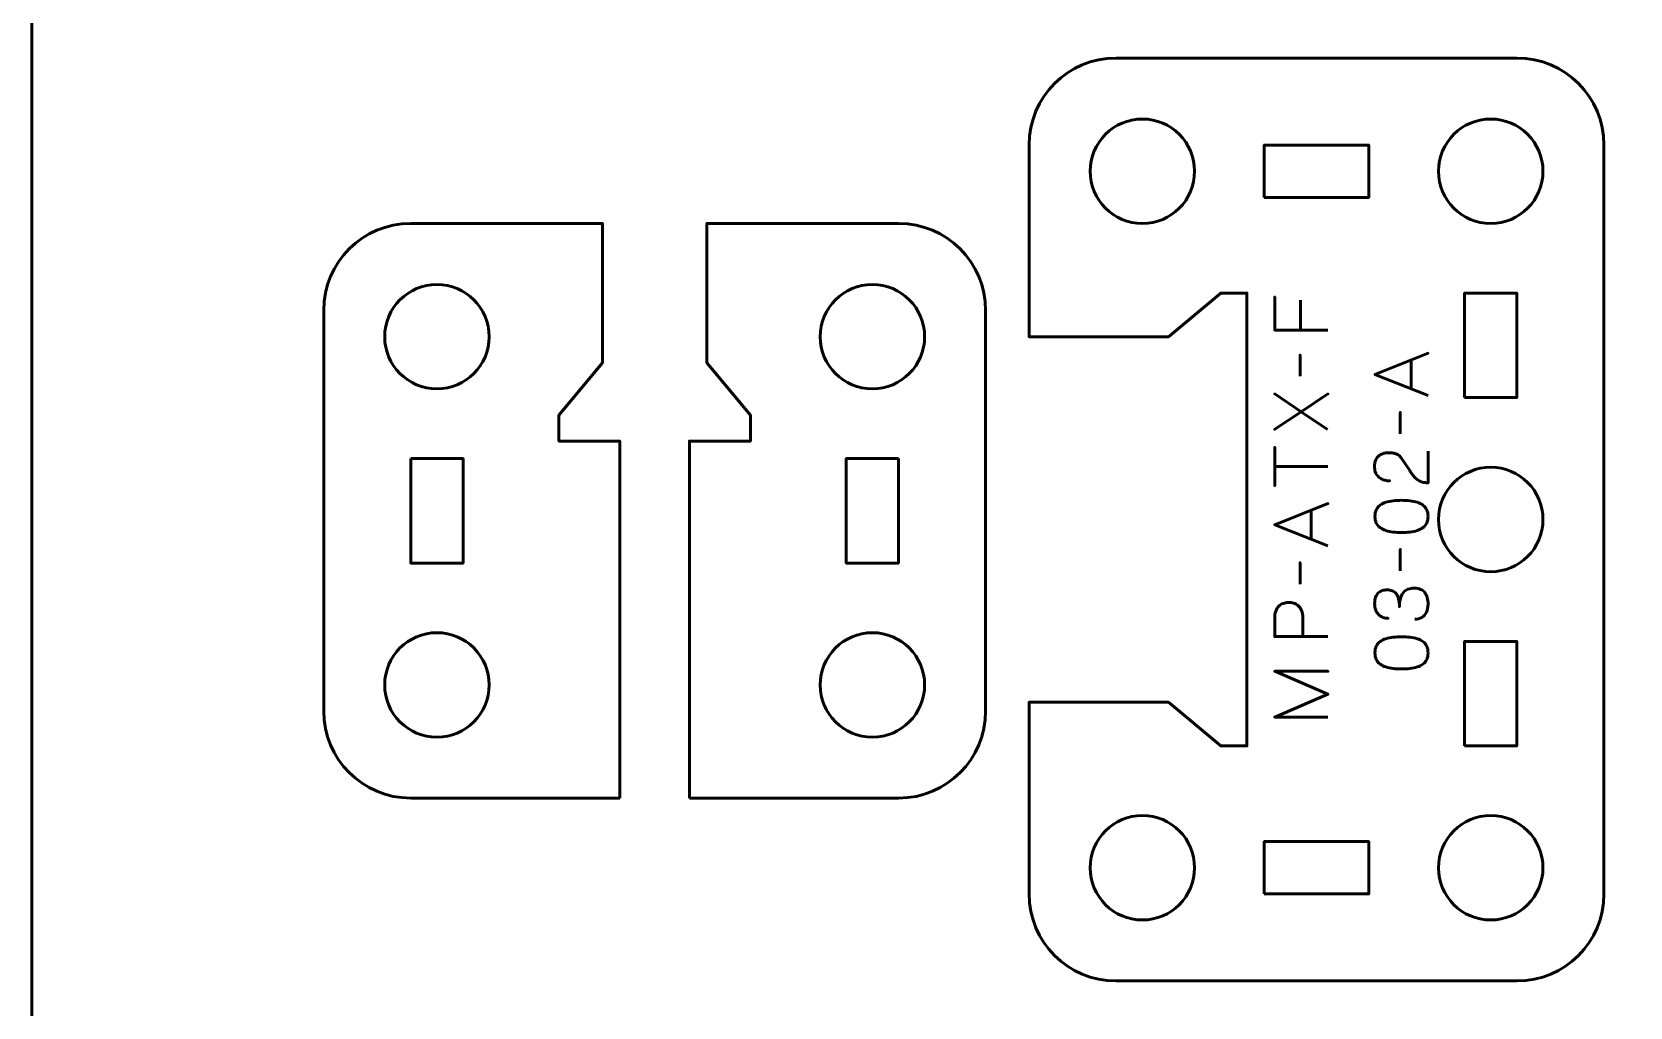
# Model space of a CAD drawing. Header units: centimetres. Extents: x -21 to 0, y -29.7 to 0.
# Drawn here: x -21 to -11.83, y -11.62 to -6.02 of the extents above; entities that cross this region are included whole.
import ezdxf

# ---------------------------------------------------------------- set-up
doc = ezdxf.new("R2010")
doc.units = ezdxf.units.CM
doc.header["$MEASUREMENT"] = 0
doc.layers.add('Layer 1', color=7, linetype='Continuous')

msp = doc.modelspace()

# ---------------------------------------------------------------- linework, layer by layer
at = {"layer": 'Layer 1', "color": 22, "lineweight": 53}
msp.add_open_spline([(-21, -29.19991), (-21, -29.19991), (-21, -0.49996), (-21, -0.49996), (-21, -0.49996), (-21, -0.22299), (-20.77691, 0), (-20.49991, 0), (-20.49991, 0), (-20.49991, 0), (-0.5001, 0), (-0.5001, 0), (-0.5001, 0), (-0.22296, 0), (0, -0.22299), (0, -0.49996), (0, -0.49996), (0, -0.49996), (0, -29.19991), (0, -29.19991), (0, -29.19991), (0, -29.47691), (-0.22296, -29.7), (-0.5001, -29.7), (-0.5001, -29.7), (-0.5001, -29.7), (-20.49991, -29.7), (-20.49991, -29.7), (-20.49991, -29.7), (-20.77691, -29.7), (-21, -29.47691), (-21, -29.19991)], degree=3, knots=[0, 0, 0, 0, 0.125, 0.125, 0.125, 0.125, 0.25, 0.25, 0.25, 0.25, 0.375, 0.375, 0.375, 0.375, 0.5, 0.5, 0.5, 0.5, 0.625, 0.625, 0.625, 0.625, 0.75, 0.75, 0.75, 0.75, 0.875, 0.875, 0.875, 0.875, 1, 1, 1, 1], dxfattribs=at)
at = {"layer": 'Layer 1', "color": 114, "lineweight": 53}
for points, knots in [([(-15.275, -10.97491), (-15.275, -10.97491), (-15.27501, -9.87497), (-15.27501, -9.87497), (-15.27501, -9.87497), (-15.27501, -9.87497), (-14.47501, -9.87498), (-14.47501, -9.87498), (-14.47501, -9.87498), (-14.47501, -9.87498), (-14.175, -10.12498), (-14.175, -10.12498), (-14.175, -10.12498), (-14.175, -10.12498), (-14.025, -10.12498), (-14.025, -10.12498), (-14.025, -10.12498), (-14.025, -10.12498), (-14.025, -9.87497), (-14.025, -9.87497), (-14.025, -9.87497), (-14.025, -9.87497), (-14.025, -7.77498), (-14.025, -7.77498), (-14.025, -7.77498), (-14.025, -7.77498), (-14.025, -7.52498), (-14.025, -7.52498), (-14.025, -7.52498), (-14.025, -7.52498), (-14.175, -7.52498), (-14.175, -7.52498), (-14.175, -7.52498), (-14.175, -7.52498), (-14.475, -7.77498), (-14.475, -7.77498), (-14.475, -7.77498), (-14.475, -7.77498), (-15.275, -7.77498), (-15.275, -7.77498), (-15.275, -7.77498), (-15.275, -7.77498), (-15.275, -6.67505), (-15.275, -6.67505), (-15.275, -6.67505), (-15.275, -6.39792), (-15.0519, -6.17496), (-14.7749, -6.17496), (-14.7749, -6.17496), (-14.7749, -6.17496), (-12.47498, -6.17496), (-12.47498, -6.17496), (-12.47498, -6.17496), (-12.19797, -6.17496), (-11.97502, -6.39792), (-11.97502, -6.67505), (-11.97502, -6.67505), (-11.97502, -6.67505), (-11.97502, -10.97491), (-11.97502, -10.97491), (-11.97502, -10.97491), (-11.97502, -11.25191), (-12.19797, -11.475), (-12.47498, -11.475), (-12.47498, -11.475), (-12.47498, -11.475), (-14.7749, -11.475), (-14.7749, -11.475), (-14.7749, -11.475), (-15.0519, -11.475), (-15.275, -11.25191), (-15.275, -10.97491)], [0, 0, 0, 0, 0.0555556, 0.0555556, 0.0555556, 0.0555556, 0.1111111, 0.1111111, 0.1111111, 0.1111111, 0.1666667, 0.1666667, 0.1666667, 0.1666667, 0.2222222, 0.2222222, 0.2222222, 0.2222222, 0.2777778, 0.2777778, 0.2777778, 0.2777778, 0.3333333, 0.3333333, 0.3333333, 0.3333333, 0.3888889, 0.3888889, 0.3888889, 0.3888889, 0.4444444, 0.4444444, 0.4444444, 0.4444444, 0.5, 0.5, 0.5, 0.5, 0.5555556, 0.5555556, 0.5555556, 0.5555556, 0.6111111, 0.6111111, 0.6111111, 0.6111111, 0.6666667, 0.6666667, 0.6666667, 0.6666667, 0.7222222, 0.7222222, 0.7222222, 0.7222222, 0.7777778, 0.7777778, 0.7777778, 0.7777778, 0.8333333, 0.8333333, 0.8333333, 0.8333333, 0.8888889, 0.8888889, 0.8888889, 0.8888889, 0.9444444, 0.9444444, 0.9444444, 0.9444444, 1, 1, 1, 1]), ([(-17.62501, -10.42497), (-17.62501, -10.42497), (-18.82494, -10.42498), (-18.82494, -10.42498), (-18.82494, -10.42498), (-19.10194, -10.42498), (-19.32503, -10.20203), (-19.32503, -9.92502), (-19.32503, -9.92502), (-19.32503, -9.92502), (-19.32503, -7.6251), (-19.32503, -7.6251), (-19.32503, -7.6251), (-19.32503, -7.3481), (-19.10194, -7.125), (-18.82494, -7.125), (-18.82494, -7.125), (-18.82494, -7.125), (-17.725, -7.12499), (-17.725, -7.12499), (-17.725, -7.12499), (-17.725, -7.12499), (-17.72502, -7.92499), (-17.72502, -7.92499), (-17.72502, -7.92499), (-17.72502, -7.92499), (-17.97502, -8.225), (-17.97502, -8.225), (-17.97502, -8.225), (-17.97502, -8.225), (-17.97502, -8.375), (-17.97502, -8.375), (-17.97502, -8.375), (-17.97502, -8.375), (-17.725, -8.375), (-17.725, -8.375), (-17.725, -8.375), (-17.725, -8.375), (-17.62501, -8.375), (-17.62501, -8.375), (-17.62501, -8.375), (-17.62501, -8.375), (-17.62501, -10.42497), (-17.62501, -10.42497)], [0, 0, 0, 0, 0.0909091, 0.0909091, 0.0909091, 0.0909091, 0.1818182, 0.1818182, 0.1818182, 0.1818182, 0.2727273, 0.2727273, 0.2727273, 0.2727273, 0.3636364, 0.3636364, 0.3636364, 0.3636364, 0.4545455, 0.4545455, 0.4545455, 0.4545455, 0.5454545, 0.5454545, 0.5454545, 0.5454545, 0.6363636, 0.6363636, 0.6363636, 0.6363636, 0.7272727, 0.7272727, 0.7272727, 0.7272727, 0.8181818, 0.8181818, 0.8181818, 0.8181818, 0.9090909, 0.9090909, 0.9090909, 0.9090909, 1, 1, 1, 1]), ([(-17.22503, -10.42497), (-17.22503, -10.42497), (-16.0251, -10.42498), (-16.0251, -10.42498), (-16.0251, -10.42498), (-15.7481, -10.42498), (-15.52501, -10.20203), (-15.52501, -9.92502), (-15.52501, -9.92502), (-15.52501, -9.92502), (-15.52501, -7.6251), (-15.52501, -7.6251), (-15.52501, -7.6251), (-15.52501, -7.3481), (-15.7481, -7.125), (-16.0251, -7.125), (-16.0251, -7.125), (-16.0251, -7.125), (-17.12504, -7.12499), (-17.12504, -7.12499), (-17.12504, -7.12499), (-17.12504, -7.12499), (-17.12502, -7.92499), (-17.12502, -7.92499), (-17.12502, -7.92499), (-17.12502, -7.92499), (-16.87502, -8.225), (-16.87502, -8.225), (-16.87502, -8.225), (-16.87502, -8.225), (-16.87502, -8.375), (-16.87502, -8.375), (-16.87502, -8.375), (-16.87502, -8.375), (-17.12504, -8.375), (-17.12504, -8.375), (-17.12504, -8.375), (-17.12504, -8.375), (-17.22503, -8.375), (-17.22503, -8.375), (-17.22503, -8.375), (-17.22503, -8.375), (-17.22503, -10.42497), (-17.22503, -10.42497)], [0, 0, 0, 0, 0.0909091, 0.0909091, 0.0909091, 0.0909091, 0.1818182, 0.1818182, 0.1818182, 0.1818182, 0.2727273, 0.2727273, 0.2727273, 0.2727273, 0.3636364, 0.3636364, 0.3636364, 0.3636364, 0.4545455, 0.4545455, 0.4545455, 0.4545455, 0.5454545, 0.5454545, 0.5454545, 0.5454545, 0.6363636, 0.6363636, 0.6363636, 0.6363636, 0.7272727, 0.7272727, 0.7272727, 0.7272727, 0.8181818, 0.8181818, 0.8181818, 0.8181818, 0.9090909, 0.9090909, 0.9090909, 0.9090909, 1, 1, 1, 1])]:
    msp.add_open_spline(points, degree=3, knots=knots, dxfattribs=at)
at = {"layer": 'Layer 1', "lineweight": 53}
for points in [[(-14.62497, -6.52499), (-14.4592, -6.52499), (-14.32497, -6.65931), (-14.32497, -6.82498), (-14.32497, -6.82498), (-14.32497, -6.99061), (-14.4592, -7.12498), (-14.62497, -7.12498), (-14.62497, -7.12498), (-14.79063, -7.12498), (-14.92497, -6.99061), (-14.92497, -6.82498), (-14.92497, -6.82498), (-14.92497, -6.65931), (-14.79063, -6.52499), (-14.62497, -6.52499)], [(-12.62491, -6.52499), (-12.45928, -6.52499), (-12.3249, -6.65931), (-12.3249, -6.82498), (-12.3249, -6.82498), (-12.3249, -6.99061), (-12.45928, -7.12498), (-12.62491, -7.12498), (-12.62491, -7.12498), (-12.79068, -7.12498), (-12.92491, -6.99061), (-12.92491, -6.82498), (-12.92491, -6.82498), (-12.92491, -6.65931), (-12.79068, -6.52499), (-12.62491, -6.52499)], [(-13.92495, -6.97505), (-13.92495, -6.97505), (-13.92495, -6.67505), (-13.92495, -6.67505), (-13.92495, -6.67505), (-13.92495, -6.67505), (-13.32496, -6.67505), (-13.32496, -6.67505), (-13.32496, -6.67505), (-13.32496, -6.67505), (-13.32496, -6.97505), (-13.32496, -6.97505), (-13.32496, -6.97505), (-13.32496, -6.97505), (-13.92495, -6.97505), (-13.92495, -6.97505)], [(-18.375, -7.77503), (-18.375, -7.9408), (-18.50923, -8.07503), (-18.67501, -8.07503), (-18.67501, -8.07503), (-18.84067, -8.07503), (-18.97501, -7.9408), (-18.97501, -7.77503), (-18.97501, -7.77503), (-18.97501, -7.60937), (-18.84067, -7.47503), (-18.67501, -7.47503), (-18.67501, -7.47503), (-18.50923, -7.47503), (-18.375, -7.60937), (-18.375, -7.77503)], [(-16.47504, -7.77503), (-16.47504, -7.9408), (-16.34081, -8.07503), (-16.17503, -8.07503), (-16.17503, -8.07503), (-16.00937, -8.07503), (-15.87503, -7.9408), (-15.87503, -7.77503), (-15.87503, -7.77503), (-15.87503, -7.60937), (-16.00937, -7.47503), (-16.17503, -7.47503), (-16.17503, -7.47503), (-16.34081, -7.47503), (-16.47504, -7.60937), (-16.47504, -7.77503)], [(-12.77498, -8.125), (-12.77498, -8.125), (-12.77498, -7.525), (-12.77498, -7.525), (-12.77498, -7.525), (-12.77498, -7.525), (-12.47498, -7.525), (-12.47498, -7.525), (-12.47498, -7.525), (-12.47498, -7.525), (-12.47498, -8.125), (-12.47498, -8.125), (-12.47498, -8.125), (-12.47498, -8.125), (-12.77498, -8.125), (-12.77498, -8.125)], [(-18.82494, -8.47505), (-18.82494, -8.47505), (-18.52493, -8.47505), (-18.52493, -8.47505), (-18.52493, -8.47505), (-18.52493, -8.47505), (-18.52493, -9.07504), (-18.52493, -9.07504), (-18.52493, -9.07504), (-18.52493, -9.07504), (-18.82494, -9.07504), (-18.82494, -9.07504), (-18.82494, -9.07504), (-18.82494, -9.07504), (-18.82494, -8.47505), (-18.82494, -8.47505)], [(-16.0251, -8.47505), (-16.0251, -8.47505), (-16.32511, -8.47505), (-16.32511, -8.47505), (-16.32511, -8.47505), (-16.32511, -8.47505), (-16.32511, -9.07504), (-16.32511, -9.07504), (-16.32511, -9.07504), (-16.32511, -9.07504), (-16.0251, -9.07504), (-16.0251, -9.07504), (-16.0251, -9.07504), (-16.0251, -9.07504), (-16.0251, -8.47505), (-16.0251, -8.47505)], [(-12.62491, -8.52491), (-12.45928, -8.52491), (-12.3249, -8.65928), (-12.3249, -8.82491), (-12.3249, -8.82491), (-12.3249, -8.99068), (-12.45928, -9.12491), (-12.62491, -9.12491), (-12.62491, -9.12491), (-12.79068, -9.12491), (-12.92491, -8.99068), (-12.92491, -8.82491), (-12.92491, -8.82491), (-12.92491, -8.65928), (-12.79068, -8.52491), (-12.62491, -8.52491)], [(-18.375, -9.77509), (-18.375, -9.94072), (-18.50923, -10.0751), (-18.67501, -10.0751), (-18.67501, -10.0751), (-18.84067, -10.0751), (-18.97501, -9.94072), (-18.97501, -9.77509), (-18.97501, -9.77509), (-18.97501, -9.60932), (-18.84067, -9.47509), (-18.67501, -9.47509), (-18.67501, -9.47509), (-18.50923, -9.47509), (-18.375, -9.60932), (-18.375, -9.77509)], [(-16.47504, -9.77509), (-16.47504, -9.94072), (-16.34081, -10.0751), (-16.17503, -10.0751), (-16.17503, -10.0751), (-16.00937, -10.0751), (-15.87503, -9.94072), (-15.87503, -9.77509), (-15.87503, -9.77509), (-15.87503, -9.60932), (-16.00937, -9.47509), (-16.17503, -9.47509), (-16.17503, -9.47509), (-16.34081, -9.47509), (-16.47504, -9.60932), (-16.47504, -9.77509)], [(-12.77498, -10.12496), (-12.77498, -10.12496), (-12.77498, -9.52496), (-12.77498, -9.52496), (-12.77498, -9.52496), (-12.77498, -9.52496), (-12.47498, -9.52496), (-12.47498, -9.52496), (-12.47498, -9.52496), (-12.47498, -9.52496), (-12.47498, -10.12496), (-12.47498, -10.12496), (-12.47498, -10.12496), (-12.47498, -10.12496), (-12.77498, -10.12496), (-12.77498, -10.12496)], [(-14.62497, -10.52497), (-14.4592, -10.52497), (-14.32497, -10.6592), (-14.32497, -10.82498), (-14.32497, -10.82498), (-14.32497, -10.99064), (-14.4592, -11.12498), (-14.62497, -11.12498), (-14.62497, -11.12498), (-14.79063, -11.12498), (-14.92497, -10.99064), (-14.92497, -10.82498), (-14.92497, -10.82498), (-14.92497, -10.6592), (-14.79063, -10.52497), (-14.62497, -10.52497)], [(-12.62491, -10.52497), (-12.45928, -10.52497), (-12.3249, -10.6592), (-12.3249, -10.82498), (-12.3249, -10.82498), (-12.3249, -10.99064), (-12.45928, -11.12498), (-12.62491, -11.12498), (-12.62491, -11.12498), (-12.79068, -11.12498), (-12.92491, -10.99064), (-12.92491, -10.82498), (-12.92491, -10.82498), (-12.92491, -10.6592), (-12.79068, -10.52497), (-12.62491, -10.52497)], [(-13.92495, -10.97491), (-13.92495, -10.97491), (-13.92495, -10.6749), (-13.92495, -10.6749), (-13.92495, -10.6749), (-13.92495, -10.6749), (-13.32496, -10.6749), (-13.32496, -10.6749), (-13.32496, -10.6749), (-13.32496, -10.6749), (-13.32496, -10.97491), (-13.32496, -10.97491), (-13.32496, -10.97491), (-13.32496, -10.97491), (-13.92495, -10.97491), (-13.92495, -10.97491)]]:
    msp.add_open_spline(points, degree=3, knots=[0, 0, 0, 0, 0.25, 0.25, 0.25, 0.25, 0.5, 0.5, 0.5, 0.5, 0.75, 0.75, 0.75, 0.75, 1, 1, 1, 1], dxfattribs=at)
at = {"layer": 'Layer 1', "color": 30, "lineweight": 53}
for points, knots in [([(-13.55995, -7.73681), (-13.55995, -7.73681), (-13.86517, -7.73681), (-13.86517, -7.73681), (-13.86517, -7.73681), (-13.86517, -7.73681), (-13.86517, -7.54758), (-13.86517, -7.54758), (-13.86517, -7.54758), (-13.86517, -7.54758), (-13.86517, -7.73681), (-13.86517, -7.73681), (-13.86517, -7.73681), (-13.86517, -7.73681), (-13.55995, -7.73681), (-13.55995, -7.73681)], [0, 0, 0, 0, 0.25, 0.25, 0.25, 0.25, 0.5, 0.5, 0.5, 0.5, 0.75, 0.75, 0.75, 0.75, 1, 1, 1, 1]), ([(-13.71701, -7.56494), (-13.71701, -7.56494), (-13.71701, -7.73681), (-13.71701, -7.73681), (-13.71701, -7.73681), (-13.71701, -7.73681), (-13.71701, -7.56494), (-13.71701, -7.56494)], [0, 0, 0, 0, 0.5, 0.5, 0.5, 0.5, 1, 1, 1, 1]), ([(-13.71955, -8.00266), (-13.71955, -8.00266), (-13.71955, -7.87947), (-13.71955, -7.87947), (-13.71955, -7.87947), (-13.71955, -7.87947), (-13.71955, -8.00266), (-13.71955, -8.00266)], [0, 0, 0, 0, 0.5, 0.5, 0.5, 0.5, 1, 1, 1, 1]), ([(-12.98464, -8.11293), (-12.98464, -8.11293), (-13.28986, -7.99186), (-13.28986, -7.99186), (-13.28986, -7.99186), (-13.28986, -7.99186), (-12.98464, -7.87036), (-12.98464, -7.87036), (-12.98464, -7.87036), (-12.98464, -7.87036), (-13.28986, -7.99186), (-13.28986, -7.99186), (-13.28986, -7.99186), (-13.28986, -7.99186), (-12.98464, -8.11293), (-12.98464, -8.11293)], [0, 0, 0, 0, 0.25, 0.25, 0.25, 0.25, 0.5, 0.5, 0.5, 0.5, 0.75, 0.75, 0.75, 0.75, 1, 1, 1, 1]), ([(-13.08074, -8.07483), (-13.08074, -8.07483), (-13.08074, -7.90889), (-13.08074, -7.90889), (-13.08074, -7.90889), (-13.08074, -7.90889), (-13.08074, -8.07483), (-13.08074, -8.07483)], [0, 0, 0, 0, 0.5, 0.5, 0.5, 0.5, 1, 1, 1, 1]), ([(-13.56207, -8.3083), (-13.56207, -8.3083), (-13.71362, -8.20585), (-13.71362, -8.20585), (-13.71362, -8.20585), (-13.71362, -8.20585), (-13.86517, -8.30661), (-13.86517, -8.30661), (-13.86517, -8.30661), (-13.86517, -8.30661), (-13.71362, -8.20585), (-13.71362, -8.20585), (-13.71362, -8.20585), (-13.71362, -8.20585), (-13.86517, -8.10383), (-13.86517, -8.10383), (-13.86517, -8.10383), (-13.86517, -8.10383), (-13.71362, -8.20585), (-13.71362, -8.20585), (-13.71362, -8.20585), (-13.71362, -8.20585), (-13.55995, -8.10383), (-13.55995, -8.10383), (-13.55995, -8.10383), (-13.55995, -8.10383), (-13.71362, -8.20585), (-13.71362, -8.20585), (-13.71362, -8.20585), (-13.71362, -8.20585), (-13.56207, -8.3083), (-13.56207, -8.3083)], [0, 0, 0, 0, 0.125, 0.125, 0.125, 0.125, 0.25, 0.25, 0.25, 0.25, 0.375, 0.375, 0.375, 0.375, 0.5, 0.5, 0.5, 0.5, 0.625, 0.625, 0.625, 0.625, 0.75, 0.75, 0.75, 0.75, 0.875, 0.875, 0.875, 0.875, 1, 1, 1, 1]), ([(-13.14424, -8.33306), (-13.14424, -8.33306), (-13.14424, -8.20987), (-13.14424, -8.20987), (-13.14424, -8.20987), (-13.14424, -8.20987), (-13.14424, -8.33306), (-13.14424, -8.33306)], [0, 0, 0, 0, 0.5, 0.5, 0.5, 0.5, 1, 1, 1, 1]), ([(-13.55995, -8.52081), (-13.55995, -8.52081), (-13.86517, -8.52081), (-13.86517, -8.52081), (-13.86517, -8.52081), (-13.86517, -8.52081), (-13.86517, -8.63045), (-13.86517, -8.63045), (-13.86517, -8.63045), (-13.86517, -8.63045), (-13.86517, -8.41032), (-13.86517, -8.41032), (-13.86517, -8.41032), (-13.86517, -8.41032), (-13.86517, -8.52081), (-13.86517, -8.52081), (-13.86517, -8.52081), (-13.86517, -8.52081), (-13.55995, -8.52081), (-13.55995, -8.52081)], [0, 0, 0, 0, 0.2, 0.2, 0.2, 0.2, 0.4, 0.4, 0.4, 0.4, 0.6, 0.6, 0.6, 0.6, 0.8, 0.8, 0.8, 0.8, 1, 1, 1, 1]), ([(-12.98464, -8.43296), (-12.98464, -8.43296), (-12.98464, -8.61457), (-12.98464, -8.61457), (-12.98464, -8.61457), (-12.99692, -8.61422), (-13.00778, -8.61267), (-13.0171, -8.61005), (-13.0171, -8.61005), (-13.02641, -8.60737), (-13.03459, -8.60378), (-13.04165, -8.59933), (-13.04165, -8.59933), (-13.0487, -8.59481), (-13.05498, -8.58966), (-13.06049, -8.58381), (-13.06049, -8.58381), (-13.06606, -8.57795), (-13.07114, -8.57167), (-13.07594, -8.5649), (-13.07594, -8.5649), (-13.08067, -8.55813), (-13.08539, -8.55114), (-13.09005, -8.54387), (-13.09005, -8.54387), (-13.09005, -8.54387), (-13.13831, -8.47148), (-13.13831, -8.47148), (-13.13831, -8.47148), (-13.14353, -8.46408), (-13.14917, -8.45829), (-13.15538, -8.4542), (-13.15538, -8.4542), (-13.16152, -8.45004), (-13.16801, -8.44714), (-13.17479, -8.44538), (-13.17479, -8.44538), (-13.18163, -8.44369), (-13.18854, -8.44263), (-13.19567, -8.44228), (-13.19567, -8.44228), (-13.2028, -8.44192), (-13.20992, -8.44178), (-13.21705, -8.44185), (-13.21705, -8.44185), (-13.2229, -8.44185), (-13.22918, -8.44263), (-13.23596, -8.44418), (-13.23596, -8.44418), (-13.24266, -8.4458), (-13.24936, -8.44834), (-13.25599, -8.45194), (-13.25599, -8.45194), (-13.26263, -8.45554), (-13.26869, -8.46034), (-13.2742, -8.46633), (-13.2742, -8.46633), (-13.27963, -8.47233), (-13.284, -8.47974), (-13.28732, -8.48856), (-13.28732, -8.48856), (-13.29064, -8.49738), (-13.29233, -8.50775), (-13.2924, -8.51974), (-13.2924, -8.51974), (-13.29233, -8.53181), (-13.29064, -8.54246), (-13.28739, -8.55164), (-13.28739, -8.55164), (-13.28415, -8.56081), (-13.27963, -8.56864), (-13.27392, -8.57513), (-13.27392, -8.57513), (-13.2682, -8.58162), (-13.26157, -8.58684), (-13.25416, -8.59093), (-13.25416, -8.59093), (-13.24675, -8.59503), (-13.23885, -8.59799), (-13.23052, -8.59989), (-13.23052, -8.59989), (-13.2222, -8.6018), (-13.21373, -8.60272), (-13.20519, -8.60272), (-13.20519, -8.60272), (-13.21373, -8.60272), (-13.2222, -8.6018), (-13.23052, -8.59989), (-13.23052, -8.59989), (-13.23885, -8.59799), (-13.24675, -8.59503), (-13.25416, -8.59093), (-13.25416, -8.59093), (-13.26157, -8.58684), (-13.2682, -8.58162), (-13.27392, -8.57513), (-13.27392, -8.57513), (-13.27963, -8.56864), (-13.28415, -8.56081), (-13.28739, -8.55164), (-13.28739, -8.55164), (-13.29064, -8.54246), (-13.29233, -8.53181), (-13.2924, -8.51974), (-13.2924, -8.51974), (-13.29233, -8.50775), (-13.29064, -8.49738), (-13.28732, -8.48856), (-13.28732, -8.48856), (-13.284, -8.47974), (-13.27963, -8.47233), (-13.2742, -8.46633), (-13.2742, -8.46633), (-13.26869, -8.46034), (-13.26263, -8.45554), (-13.25599, -8.45194), (-13.25599, -8.45194), (-13.24936, -8.44834), (-13.24266, -8.4458), (-13.23596, -8.44418), (-13.23596, -8.44418), (-13.22918, -8.44263), (-13.2229, -8.44185), (-13.21705, -8.44185), (-13.21705, -8.44185), (-13.20992, -8.44178), (-13.2028, -8.44192), (-13.19567, -8.44228), (-13.19567, -8.44228), (-13.18854, -8.44263), (-13.18163, -8.44369), (-13.17479, -8.44538), (-13.17479, -8.44538), (-13.16801, -8.44714), (-13.16152, -8.45004), (-13.15538, -8.4542), (-13.15538, -8.4542), (-13.14917, -8.45829), (-13.14353, -8.46408), (-13.13831, -8.47148), (-13.13831, -8.47148), (-13.13831, -8.47148), (-13.09005, -8.54387), (-13.09005, -8.54387), (-13.09005, -8.54387), (-13.08539, -8.55114), (-13.08067, -8.55813), (-13.07594, -8.5649), (-13.07594, -8.5649), (-13.07114, -8.57167), (-13.06606, -8.57795), (-13.06049, -8.58381), (-13.06049, -8.58381), (-13.05498, -8.58966), (-13.0487, -8.59481), (-13.04165, -8.59933), (-13.04165, -8.59933), (-13.03459, -8.60378), (-13.02641, -8.60737), (-13.0171, -8.61005), (-13.0171, -8.61005), (-13.00778, -8.61267), (-12.99692, -8.61422), (-12.98464, -8.61457), (-12.98464, -8.61457), (-12.98464, -8.61457), (-12.98464, -8.43296), (-12.98464, -8.43296)], [0, 0, 0, 0, 0.0238095, 0.0238095, 0.0238095, 0.0238095, 0.047619, 0.047619, 0.047619, 0.047619, 0.0714286, 0.0714286, 0.0714286, 0.0714286, 0.0952381, 0.0952381, 0.0952381, 0.0952381, 0.1190476, 0.1190476, 0.1190476, 0.1190476, 0.1428571, 0.1428571, 0.1428571, 0.1428571, 0.1666667, 0.1666667, 0.1666667, 0.1666667, 0.1904762, 0.1904762, 0.1904762, 0.1904762, 0.2142857, 0.2142857, 0.2142857, 0.2142857, 0.2380952, 0.2380952, 0.2380952, 0.2380952, 0.2619048, 0.2619048, 0.2619048, 0.2619048, 0.2857143, 0.2857143, 0.2857143, 0.2857143, 0.3095238, 0.3095238, 0.3095238, 0.3095238, 0.3333333, 0.3333333, 0.3333333, 0.3333333, 0.3571429, 0.3571429, 0.3571429, 0.3571429, 0.3809524, 0.3809524, 0.3809524, 0.3809524, 0.4047619, 0.4047619, 0.4047619, 0.4047619, 0.4285714, 0.4285714, 0.4285714, 0.4285714, 0.452381, 0.452381, 0.452381, 0.452381, 0.4761905, 0.4761905, 0.4761905, 0.4761905, 0.5, 0.5, 0.5, 0.5, 0.5238095, 0.5238095, 0.5238095, 0.5238095, 0.547619, 0.547619, 0.547619, 0.547619, 0.5714286, 0.5714286, 0.5714286, 0.5714286, 0.5952381, 0.5952381, 0.5952381, 0.5952381, 0.6190476, 0.6190476, 0.6190476, 0.6190476, 0.6428571, 0.6428571, 0.6428571, 0.6428571, 0.6666667, 0.6666667, 0.6666667, 0.6666667, 0.6904762, 0.6904762, 0.6904762, 0.6904762, 0.7142857, 0.7142857, 0.7142857, 0.7142857, 0.7380952, 0.7380952, 0.7380952, 0.7380952, 0.7619048, 0.7619048, 0.7619048, 0.7619048, 0.7857143, 0.7857143, 0.7857143, 0.7857143, 0.8095238, 0.8095238, 0.8095238, 0.8095238, 0.8333333, 0.8333333, 0.8333333, 0.8333333, 0.8571429, 0.8571429, 0.8571429, 0.8571429, 0.8809524, 0.8809524, 0.8809524, 0.8809524, 0.9047619, 0.9047619, 0.9047619, 0.9047619, 0.9285714, 0.9285714, 0.9285714, 0.9285714, 0.952381, 0.952381, 0.952381, 0.952381, 0.9761905, 0.9761905, 0.9761905, 0.9761905, 1, 1, 1, 1]), ([(-12.98464, -8.80718), (-12.98471, -8.79237), (-12.98732, -8.7796), (-12.9924, -8.76894), (-12.9924, -8.76894), (-12.99748, -8.75836), (-13.00475, -8.74954), (-13.01399, -8.74249), (-13.01399, -8.74249), (-13.0233, -8.7355), (-13.03431, -8.73), (-13.04701, -8.72591), (-13.04701, -8.72591), (-13.05971, -8.72188), (-13.07361, -8.71899), (-13.08885, -8.71737), (-13.08885, -8.71737), (-13.10409, -8.71567), (-13.12011, -8.71483), (-13.13704, -8.7149), (-13.13704, -8.7149), (-13.1539, -8.71483), (-13.16992, -8.71567), (-13.18509, -8.71737), (-13.18509, -8.71737), (-13.20026, -8.71899), (-13.21423, -8.72188), (-13.22693, -8.72591), (-13.22693, -8.72591), (-13.23956, -8.73), (-13.25056, -8.7355), (-13.25995, -8.74249), (-13.25995, -8.74249), (-13.26926, -8.74954), (-13.27653, -8.75836), (-13.28161, -8.76894), (-13.28161, -8.76894), (-13.28676, -8.7796), (-13.28937, -8.79237), (-13.28944, -8.80718), (-13.28944, -8.80718), (-13.28937, -8.822), (-13.28676, -8.83477), (-13.28161, -8.84543), (-13.28161, -8.84543), (-13.27653, -8.85601), (-13.26926, -8.86483), (-13.25995, -8.87188), (-13.25995, -8.87188), (-13.25056, -8.87887), (-13.23956, -8.88437), (-13.22693, -8.88846), (-13.22693, -8.88846), (-13.21423, -8.89249), (-13.20026, -8.89538), (-13.18509, -8.897), (-13.18509, -8.897), (-13.16992, -8.89869), (-13.1539, -8.89954), (-13.13704, -8.89947), (-13.13704, -8.89947), (-13.12011, -8.89954), (-13.10409, -8.89869), (-13.08885, -8.897), (-13.08885, -8.897), (-13.07361, -8.89538), (-13.05971, -8.89249), (-13.04701, -8.88846), (-13.04701, -8.88846), (-13.03431, -8.88437), (-13.0233, -8.87887), (-13.01399, -8.87188), (-13.01399, -8.87188), (-13.00475, -8.86483), (-12.99748, -8.85601), (-12.9924, -8.84543), (-12.9924, -8.84543), (-12.98732, -8.83477), (-12.98471, -8.822), (-12.98464, -8.80718)], [0, 0, 0, 0, 0.05, 0.05, 0.05, 0.05, 0.1, 0.1, 0.1, 0.1, 0.15, 0.15, 0.15, 0.15, 0.2, 0.2, 0.2, 0.2, 0.25, 0.25, 0.25, 0.25, 0.3, 0.3, 0.3, 0.3, 0.35, 0.35, 0.35, 0.35, 0.4, 0.4, 0.4, 0.4, 0.45, 0.45, 0.45, 0.45, 0.5, 0.5, 0.5, 0.5, 0.55, 0.55, 0.55, 0.55, 0.6, 0.6, 0.6, 0.6, 0.65, 0.65, 0.65, 0.65, 0.7, 0.7, 0.7, 0.7, 0.75, 0.75, 0.75, 0.75, 0.8, 0.8, 0.8, 0.8, 0.85, 0.85, 0.85, 0.85, 0.9, 0.9, 0.9, 0.9, 0.95, 0.95, 0.95, 0.95, 1, 1, 1, 1]), ([(-12.98464, -8.80718), (-12.98471, -8.79237), (-12.98732, -8.7796), (-12.9924, -8.76894), (-12.9924, -8.76894), (-12.99748, -8.75836), (-13.00475, -8.74954), (-13.01399, -8.74249), (-13.01399, -8.74249), (-13.0233, -8.7355), (-13.03431, -8.73), (-13.04701, -8.72591), (-13.04701, -8.72591), (-13.05971, -8.72188), (-13.07361, -8.71899), (-13.08885, -8.71737), (-13.08885, -8.71737), (-13.10409, -8.71567), (-13.12011, -8.71483), (-13.13704, -8.7149), (-13.13704, -8.7149), (-13.1539, -8.71483), (-13.16992, -8.71567), (-13.18509, -8.71737), (-13.18509, -8.71737), (-13.20026, -8.71899), (-13.21423, -8.72188), (-13.22693, -8.72591), (-13.22693, -8.72591), (-13.23956, -8.73), (-13.25056, -8.7355), (-13.25995, -8.74249), (-13.25995, -8.74249), (-13.26926, -8.74954), (-13.27653, -8.75836), (-13.28161, -8.76894), (-13.28161, -8.76894), (-13.28676, -8.7796), (-13.28937, -8.79237), (-13.28944, -8.80718), (-13.28944, -8.80718), (-13.28937, -8.822), (-13.28676, -8.83477), (-13.28161, -8.84543), (-13.28161, -8.84543), (-13.27653, -8.85601), (-13.26926, -8.86483), (-13.25995, -8.87188), (-13.25995, -8.87188), (-13.25056, -8.87887), (-13.23956, -8.88437), (-13.22693, -8.88846), (-13.22693, -8.88846), (-13.21423, -8.89249), (-13.20026, -8.89538), (-13.18509, -8.897), (-13.18509, -8.897), (-13.16992, -8.89869), (-13.1539, -8.89954), (-13.13704, -8.89947), (-13.13704, -8.89947), (-13.12011, -8.89954), (-13.10409, -8.89869), (-13.08885, -8.897), (-13.08885, -8.897), (-13.07361, -8.89538), (-13.05971, -8.89249), (-13.04701, -8.88846), (-13.04701, -8.88846), (-13.03431, -8.88437), (-13.0233, -8.87887), (-13.01399, -8.87188), (-13.01399, -8.87188), (-13.00475, -8.86483), (-12.99748, -8.85601), (-12.9924, -8.84543), (-12.9924, -8.84543), (-12.98732, -8.83477), (-12.98471, -8.822), (-12.98464, -8.80718)], [0, 0, 0, 0, 0.05, 0.05, 0.05, 0.05, 0.1, 0.1, 0.1, 0.1, 0.15, 0.15, 0.15, 0.15, 0.2, 0.2, 0.2, 0.2, 0.25, 0.25, 0.25, 0.25, 0.3, 0.3, 0.3, 0.3, 0.35, 0.35, 0.35, 0.35, 0.4, 0.4, 0.4, 0.4, 0.45, 0.45, 0.45, 0.45, 0.5, 0.5, 0.5, 0.5, 0.55, 0.55, 0.55, 0.55, 0.6, 0.6, 0.6, 0.6, 0.65, 0.65, 0.65, 0.65, 0.7, 0.7, 0.7, 0.7, 0.75, 0.75, 0.75, 0.75, 0.8, 0.8, 0.8, 0.8, 0.85, 0.85, 0.85, 0.85, 0.9, 0.9, 0.9, 0.9, 0.95, 0.95, 0.95, 0.95, 1, 1, 1, 1]), ([(-13.55995, -8.97631), (-13.55995, -8.97631), (-13.86517, -8.85524), (-13.86517, -8.85524), (-13.86517, -8.85524), (-13.86517, -8.85524), (-13.55995, -8.73374), (-13.55995, -8.73374), (-13.55995, -8.73374), (-13.55995, -8.73374), (-13.86517, -8.85524), (-13.86517, -8.85524), (-13.86517, -8.85524), (-13.86517, -8.85524), (-13.55995, -8.97631), (-13.55995, -8.97631)], [0, 0, 0, 0, 0.25, 0.25, 0.25, 0.25, 0.5, 0.5, 0.5, 0.5, 0.75, 0.75, 0.75, 0.75, 1, 1, 1, 1]), ([(-13.65605, -8.93821), (-13.65605, -8.93821), (-13.65605, -8.77227), (-13.65605, -8.77227), (-13.65605, -8.77227), (-13.65605, -8.77227), (-13.65605, -8.93821), (-13.65605, -8.93821)], [0, 0, 0, 0, 0.5, 0.5, 0.5, 0.5, 1, 1, 1, 1]), ([(-13.71955, -9.19644), (-13.71955, -9.19644), (-13.71955, -9.07325), (-13.71955, -9.07325), (-13.71955, -9.07325), (-13.71955, -9.07325), (-13.71955, -9.19644), (-13.71955, -9.19644)], [0, 0, 0, 0, 0.5, 0.5, 0.5, 0.5, 1, 1, 1, 1]), ([(-13.14424, -9.1196), (-13.14424, -9.1196), (-13.14424, -8.99641), (-13.14424, -8.99641), (-13.14424, -8.99641), (-13.14424, -8.99641), (-13.14424, -9.1196), (-13.14424, -9.1196)], [0, 0, 0, 0, 0.5, 0.5, 0.5, 0.5, 1, 1, 1, 1]), ([(-13.06126, -9.39815), (-13.04602, -9.39808), (-13.03276, -9.39455), (-13.02126, -9.38757), (-13.02126, -9.38757), (-13.00983, -9.38058), (-13.00087, -9.37063), (-12.99445, -9.35765), (-12.99445, -9.35765), (-12.98803, -9.34467), (-12.98478, -9.32908), (-12.98464, -9.31094), (-12.98464, -9.31094), (-12.98464, -9.29733), (-12.98605, -9.28498), (-12.98901, -9.27376), (-12.98901, -9.27376), (-12.99198, -9.26261), (-12.99656, -9.25302), (-13.00284, -9.2449), (-13.00284, -9.2449), (-13.00912, -9.23679), (-13.01724, -9.23058), (-13.02711, -9.22614), (-13.02711, -9.22614), (-13.03706, -9.22176), (-13.04899, -9.21958), (-13.06296, -9.21951), (-13.06296, -9.21951), (-13.08158, -9.21943), (-13.09732, -9.22324), (-13.11009, -9.23079), (-13.11009, -9.23079), (-13.12286, -9.23834), (-13.13245, -9.25006), (-13.13901, -9.26579), (-13.13901, -9.26579), (-13.14558, -9.28152), (-13.14889, -9.3017), (-13.14889, -9.32618), (-13.14889, -9.32618), (-13.14882, -9.30791), (-13.15051, -9.2926), (-13.15397, -9.28011), (-13.15397, -9.28011), (-13.15743, -9.26769), (-13.1623, -9.25775), (-13.16865, -9.25027), (-13.16865, -9.25027), (-13.17493, -9.24279), (-13.18241, -9.23736), (-13.19101, -9.23411), (-13.19101, -9.23411), (-13.19955, -9.23079), (-13.20893, -9.22917), (-13.21916, -9.22924), (-13.21916, -9.22924), (-13.2294, -9.22917), (-13.23885, -9.23058), (-13.2476, -9.2334), (-13.2476, -9.2334), (-13.25635, -9.23616), (-13.26404, -9.24067), (-13.2706, -9.24681), (-13.2706, -9.24681), (-13.27716, -9.25295), (-13.28231, -9.26106), (-13.28598, -9.27101), (-13.28598, -9.27101), (-13.28965, -9.28103), (-13.29148, -9.29324), (-13.29155, -9.30756), (-13.29155, -9.30756), (-13.29148, -9.32181), (-13.28937, -9.3343), (-13.28527, -9.34488), (-13.28527, -9.34488), (-13.28118, -9.35554), (-13.27561, -9.36428), (-13.26848, -9.37134), (-13.26848, -9.37134), (-13.26136, -9.37832), (-13.25324, -9.38355), (-13.24407, -9.387), (-13.24407, -9.387), (-13.2349, -9.39053), (-13.22516, -9.39222), (-13.21493, -9.39222), (-13.21493, -9.39222), (-13.22516, -9.39222), (-13.2349, -9.39053), (-13.24407, -9.387), (-13.24407, -9.387), (-13.25324, -9.38355), (-13.26136, -9.37832), (-13.26848, -9.37134), (-13.26848, -9.37134), (-13.27561, -9.36428), (-13.28118, -9.35554), (-13.28527, -9.34488), (-13.28527, -9.34488), (-13.28937, -9.3343), (-13.29148, -9.32181), (-13.29155, -9.30756), (-13.29155, -9.30756), (-13.29148, -9.29324), (-13.28965, -9.28103), (-13.28598, -9.27101), (-13.28598, -9.27101), (-13.28231, -9.26106), (-13.27716, -9.25295), (-13.2706, -9.24681), (-13.2706, -9.24681), (-13.26404, -9.24067), (-13.25635, -9.23616), (-13.2476, -9.2334), (-13.2476, -9.2334), (-13.23885, -9.23058), (-13.2294, -9.22917), (-13.21916, -9.22924), (-13.21916, -9.22924), (-13.20893, -9.22917), (-13.19955, -9.23079), (-13.19101, -9.23411), (-13.19101, -9.23411), (-13.18241, -9.23736), (-13.17493, -9.24279), (-13.16865, -9.25027), (-13.16865, -9.25027), (-13.1623, -9.25775), (-13.15743, -9.26769), (-13.15397, -9.28011), (-13.15397, -9.28011), (-13.15051, -9.2926), (-13.14882, -9.30791), (-13.14889, -9.32618), (-13.14889, -9.32618), (-13.14889, -9.3017), (-13.14558, -9.28152), (-13.13901, -9.26579), (-13.13901, -9.26579), (-13.13245, -9.25006), (-13.12286, -9.23834), (-13.11009, -9.23079), (-13.11009, -9.23079), (-13.09732, -9.22324), (-13.08158, -9.21943), (-13.06296, -9.21951), (-13.06296, -9.21951), (-13.04899, -9.21958), (-13.03706, -9.22176), (-13.02711, -9.22614), (-13.02711, -9.22614), (-13.01724, -9.23058), (-13.00912, -9.23679), (-13.00284, -9.2449), (-13.00284, -9.2449), (-12.99656, -9.25302), (-12.99198, -9.26261), (-12.98901, -9.27376), (-12.98901, -9.27376), (-12.98605, -9.28498), (-12.98464, -9.29733), (-12.98464, -9.31094), (-12.98464, -9.31094), (-12.98478, -9.32908), (-12.98803, -9.34467), (-12.99445, -9.35765), (-12.99445, -9.35765), (-13.00087, -9.37063), (-13.00983, -9.38058), (-13.02126, -9.38757), (-13.02126, -9.38757), (-13.03276, -9.39455), (-13.04602, -9.39808), (-13.06126, -9.39815)], [0, 0, 0, 0, 0.0227273, 0.0227273, 0.0227273, 0.0227273, 0.0454545, 0.0454545, 0.0454545, 0.0454545, 0.0681818, 0.0681818, 0.0681818, 0.0681818, 0.0909091, 0.0909091, 0.0909091, 0.0909091, 0.1136364, 0.1136364, 0.1136364, 0.1136364, 0.1363636, 0.1363636, 0.1363636, 0.1363636, 0.1590909, 0.1590909, 0.1590909, 0.1590909, 0.1818182, 0.1818182, 0.1818182, 0.1818182, 0.2045455, 0.2045455, 0.2045455, 0.2045455, 0.2272727, 0.2272727, 0.2272727, 0.2272727, 0.25, 0.25, 0.25, 0.25, 0.2727273, 0.2727273, 0.2727273, 0.2727273, 0.2954545, 0.2954545, 0.2954545, 0.2954545, 0.3181818, 0.3181818, 0.3181818, 0.3181818, 0.3409091, 0.3409091, 0.3409091, 0.3409091, 0.3636364, 0.3636364, 0.3636364, 0.3636364, 0.3863636, 0.3863636, 0.3863636, 0.3863636, 0.4090909, 0.4090909, 0.4090909, 0.4090909, 0.4318182, 0.4318182, 0.4318182, 0.4318182, 0.4545455, 0.4545455, 0.4545455, 0.4545455, 0.4772727, 0.4772727, 0.4772727, 0.4772727, 0.5, 0.5, 0.5, 0.5, 0.5227273, 0.5227273, 0.5227273, 0.5227273, 0.5454545, 0.5454545, 0.5454545, 0.5454545, 0.5681818, 0.5681818, 0.5681818, 0.5681818, 0.5909091, 0.5909091, 0.5909091, 0.5909091, 0.6136364, 0.6136364, 0.6136364, 0.6136364, 0.6363636, 0.6363636, 0.6363636, 0.6363636, 0.6590909, 0.6590909, 0.6590909, 0.6590909, 0.6818182, 0.6818182, 0.6818182, 0.6818182, 0.7045455, 0.7045455, 0.7045455, 0.7045455, 0.7272727, 0.7272727, 0.7272727, 0.7272727, 0.75, 0.75, 0.75, 0.75, 0.7727273, 0.7727273, 0.7727273, 0.7727273, 0.7954545, 0.7954545, 0.7954545, 0.7954545, 0.8181818, 0.8181818, 0.8181818, 0.8181818, 0.8409091, 0.8409091, 0.8409091, 0.8409091, 0.8636364, 0.8636364, 0.8636364, 0.8636364, 0.8863636, 0.8863636, 0.8863636, 0.8863636, 0.9090909, 0.9090909, 0.9090909, 0.9090909, 0.9318182, 0.9318182, 0.9318182, 0.9318182, 0.9545455, 0.9545455, 0.9545455, 0.9545455, 0.9772727, 0.9772727, 0.9772727, 0.9772727, 1, 1, 1, 1]), ([(-13.55995, -9.497), (-13.55995, -9.497), (-13.86517, -9.497), (-13.86517, -9.497), (-13.86517, -9.497), (-13.86517, -9.497), (-13.86517, -9.39963), (-13.86517, -9.39963), (-13.86517, -9.39963), (-13.8651, -9.38016), (-13.86291, -9.36415), (-13.85868, -9.35152), (-13.85868, -9.35152), (-13.85452, -9.33896), (-13.84873, -9.32908), (-13.84139, -9.32195), (-13.84139, -9.32195), (-13.83413, -9.31483), (-13.8258, -9.30975), (-13.81642, -9.30664), (-13.81642, -9.30664), (-13.80703, -9.30361), (-13.79723, -9.30185), (-13.78685, -9.30142), (-13.78685, -9.30142), (-13.77648, -9.30093), (-13.76632, -9.30213), (-13.75645, -9.30495), (-13.75645, -9.30495), (-13.74657, -9.30784), (-13.73761, -9.31271), (-13.72956, -9.3197), (-13.72956, -9.3197), (-13.72152, -9.32661), (-13.7151, -9.33599), (-13.71037, -9.34778), (-13.71037, -9.34778), (-13.70558, -9.35956), (-13.70318, -9.37416), (-13.70304, -9.39159), (-13.70304, -9.39159), (-13.70304, -9.39159), (-13.70304, -9.497), (-13.70304, -9.497), (-13.70304, -9.497), (-13.70304, -9.497), (-13.70304, -9.39159), (-13.70304, -9.39159), (-13.70304, -9.39159), (-13.70318, -9.37452), (-13.70558, -9.36005), (-13.71037, -9.34834), (-13.71037, -9.34834), (-13.7151, -9.33656), (-13.72152, -9.32717), (-13.72956, -9.32012), (-13.72956, -9.32012), (-13.73761, -9.31313), (-13.74657, -9.30812), (-13.75645, -9.30516), (-13.75645, -9.30516), (-13.76632, -9.3022), (-13.77648, -9.30093), (-13.78685, -9.30142), (-13.78685, -9.30142), (-13.79723, -9.30185), (-13.80703, -9.30361), (-13.81642, -9.30678), (-13.81642, -9.30678), (-13.8258, -9.30989), (-13.83413, -9.31511), (-13.84139, -9.32224), (-13.84139, -9.32224), (-13.84873, -9.32943), (-13.85452, -9.33931), (-13.85868, -9.35187), (-13.85868, -9.35187), (-13.86291, -9.3645), (-13.8651, -9.38037), (-13.86517, -9.39963), (-13.86517, -9.39963), (-13.86517, -9.39963), (-13.86517, -9.497), (-13.86517, -9.497), (-13.86517, -9.497), (-13.86517, -9.497), (-13.55995, -9.497), (-13.55995, -9.497)], [0, 0, 0, 0, 0.0454545, 0.0454545, 0.0454545, 0.0454545, 0.0909091, 0.0909091, 0.0909091, 0.0909091, 0.1363636, 0.1363636, 0.1363636, 0.1363636, 0.1818182, 0.1818182, 0.1818182, 0.1818182, 0.2272727, 0.2272727, 0.2272727, 0.2272727, 0.2727273, 0.2727273, 0.2727273, 0.2727273, 0.3181818, 0.3181818, 0.3181818, 0.3181818, 0.3636364, 0.3636364, 0.3636364, 0.3636364, 0.4090909, 0.4090909, 0.4090909, 0.4090909, 0.4545455, 0.4545455, 0.4545455, 0.4545455, 0.5, 0.5, 0.5, 0.5, 0.5454545, 0.5454545, 0.5454545, 0.5454545, 0.5909091, 0.5909091, 0.5909091, 0.5909091, 0.6363636, 0.6363636, 0.6363636, 0.6363636, 0.6818182, 0.6818182, 0.6818182, 0.6818182, 0.7272727, 0.7272727, 0.7272727, 0.7272727, 0.7727273, 0.7727273, 0.7727273, 0.7727273, 0.8181818, 0.8181818, 0.8181818, 0.8181818, 0.8636364, 0.8636364, 0.8636364, 0.8636364, 0.9090909, 0.9090909, 0.9090909, 0.9090909, 0.9545455, 0.9545455, 0.9545455, 0.9545455, 1, 1, 1, 1]), ([(-12.98464, -9.59076), (-12.98471, -9.57595), (-12.98732, -9.56318), (-12.9924, -9.55252), (-12.9924, -9.55252), (-12.99748, -9.54194), (-13.00475, -9.53312), (-13.01399, -9.52607), (-13.01399, -9.52607), (-13.0233, -9.51908), (-13.03431, -9.51358), (-13.04701, -9.50949), (-13.04701, -9.50949), (-13.05971, -9.50546), (-13.07361, -9.50257), (-13.08885, -9.50095), (-13.08885, -9.50095), (-13.10409, -9.49925), (-13.12011, -9.49841), (-13.13704, -9.49848), (-13.13704, -9.49848), (-13.1539, -9.49841), (-13.16992, -9.49925), (-13.18509, -9.50095), (-13.18509, -9.50095), (-13.20026, -9.50257), (-13.21423, -9.50546), (-13.22693, -9.50949), (-13.22693, -9.50949), (-13.23956, -9.51358), (-13.25056, -9.51908), (-13.25995, -9.52607), (-13.25995, -9.52607), (-13.26926, -9.53312), (-13.27653, -9.54194), (-13.28161, -9.55252), (-13.28161, -9.55252), (-13.28676, -9.56318), (-13.28937, -9.57595), (-13.28944, -9.59076), (-13.28944, -9.59076), (-13.28937, -9.60558), (-13.28676, -9.61835), (-13.28161, -9.62901), (-13.28161, -9.62901), (-13.27653, -9.63959), (-13.26926, -9.64841), (-13.25995, -9.65546), (-13.25995, -9.65546), (-13.25056, -9.66245), (-13.23956, -9.66795), (-13.22693, -9.67204), (-13.22693, -9.67204), (-13.21423, -9.67607), (-13.20026, -9.67896), (-13.18509, -9.68058), (-13.18509, -9.68058), (-13.16992, -9.68227), (-13.1539, -9.68312), (-13.13704, -9.68305), (-13.13704, -9.68305), (-13.12011, -9.68312), (-13.10409, -9.68227), (-13.08885, -9.68058), (-13.08885, -9.68058), (-13.07361, -9.67896), (-13.05971, -9.67607), (-13.04701, -9.67204), (-13.04701, -9.67204), (-13.03431, -9.66795), (-13.0233, -9.66245), (-13.01399, -9.65546), (-13.01399, -9.65546), (-13.00475, -9.64841), (-12.99748, -9.63959), (-12.9924, -9.62901), (-12.9924, -9.62901), (-12.98732, -9.61835), (-12.98471, -9.60558), (-12.98464, -9.59076)], [0, 0, 0, 0, 0.05, 0.05, 0.05, 0.05, 0.1, 0.1, 0.1, 0.1, 0.15, 0.15, 0.15, 0.15, 0.2, 0.2, 0.2, 0.2, 0.25, 0.25, 0.25, 0.25, 0.3, 0.3, 0.3, 0.3, 0.35, 0.35, 0.35, 0.35, 0.4, 0.4, 0.4, 0.4, 0.45, 0.45, 0.45, 0.45, 0.5, 0.5, 0.5, 0.5, 0.55, 0.55, 0.55, 0.55, 0.6, 0.6, 0.6, 0.6, 0.65, 0.65, 0.65, 0.65, 0.7, 0.7, 0.7, 0.7, 0.75, 0.75, 0.75, 0.75, 0.8, 0.8, 0.8, 0.8, 0.85, 0.85, 0.85, 0.85, 0.9, 0.9, 0.9, 0.9, 0.95, 0.95, 0.95, 0.95, 1, 1, 1, 1]), ([(-12.98464, -9.59076), (-12.98471, -9.57595), (-12.98732, -9.56318), (-12.9924, -9.55252), (-12.9924, -9.55252), (-12.99748, -9.54194), (-13.00475, -9.53312), (-13.01399, -9.52607), (-13.01399, -9.52607), (-13.0233, -9.51908), (-13.03431, -9.51358), (-13.04701, -9.50949), (-13.04701, -9.50949), (-13.05971, -9.50546), (-13.07361, -9.50257), (-13.08885, -9.50095), (-13.08885, -9.50095), (-13.10409, -9.49925), (-13.12011, -9.49841), (-13.13704, -9.49848), (-13.13704, -9.49848), (-13.1539, -9.49841), (-13.16992, -9.49925), (-13.18509, -9.50095), (-13.18509, -9.50095), (-13.20026, -9.50257), (-13.21423, -9.50546), (-13.22693, -9.50949), (-13.22693, -9.50949), (-13.23956, -9.51358), (-13.25056, -9.51908), (-13.25995, -9.52607), (-13.25995, -9.52607), (-13.26926, -9.53312), (-13.27653, -9.54194), (-13.28161, -9.55252), (-13.28161, -9.55252), (-13.28676, -9.56318), (-13.28937, -9.57595), (-13.28944, -9.59076), (-13.28944, -9.59076), (-13.28937, -9.60558), (-13.28676, -9.61835), (-13.28161, -9.62901), (-13.28161, -9.62901), (-13.27653, -9.63959), (-13.26926, -9.64841), (-13.25995, -9.65546), (-13.25995, -9.65546), (-13.25056, -9.66245), (-13.23956, -9.66795), (-13.22693, -9.67204), (-13.22693, -9.67204), (-13.21423, -9.67607), (-13.20026, -9.67896), (-13.18509, -9.68058), (-13.18509, -9.68058), (-13.16992, -9.68227), (-13.1539, -9.68312), (-13.13704, -9.68305), (-13.13704, -9.68305), (-13.12011, -9.68312), (-13.10409, -9.68227), (-13.08885, -9.68058), (-13.08885, -9.68058), (-13.07361, -9.67896), (-13.05971, -9.67607), (-13.04701, -9.67204), (-13.04701, -9.67204), (-13.03431, -9.66795), (-13.0233, -9.66245), (-13.01399, -9.65546), (-13.01399, -9.65546), (-13.00475, -9.64841), (-12.99748, -9.63959), (-12.9924, -9.62901), (-12.9924, -9.62901), (-12.98732, -9.61835), (-12.98471, -9.60558), (-12.98464, -9.59076)], [0, 0, 0, 0, 0.05, 0.05, 0.05, 0.05, 0.1, 0.1, 0.1, 0.1, 0.15, 0.15, 0.15, 0.15, 0.2, 0.2, 0.2, 0.2, 0.25, 0.25, 0.25, 0.25, 0.3, 0.3, 0.3, 0.3, 0.35, 0.35, 0.35, 0.35, 0.4, 0.4, 0.4, 0.4, 0.45, 0.45, 0.45, 0.45, 0.5, 0.5, 0.5, 0.5, 0.55, 0.55, 0.55, 0.55, 0.6, 0.6, 0.6, 0.6, 0.65, 0.65, 0.65, 0.65, 0.7, 0.7, 0.7, 0.7, 0.75, 0.75, 0.75, 0.75, 0.8, 0.8, 0.8, 0.8, 0.85, 0.85, 0.85, 0.85, 0.9, 0.9, 0.9, 0.9, 0.95, 0.95, 0.95, 0.95, 1, 1, 1, 1]), ([(-13.55995, -9.9597), (-13.55995, -9.9597), (-13.86517, -9.9597), (-13.86517, -9.9597), (-13.86517, -9.9597), (-13.86517, -9.9597), (-13.55995, -9.82847), (-13.55995, -9.82847), (-13.55995, -9.82847), (-13.55995, -9.82847), (-13.86517, -9.69681), (-13.86517, -9.69681), (-13.86517, -9.69681), (-13.86517, -9.69681), (-13.55995, -9.69681), (-13.55995, -9.69681), (-13.55995, -9.69681), (-13.55995, -9.69681), (-13.86517, -9.69681), (-13.86517, -9.69681), (-13.86517, -9.69681), (-13.86517, -9.69681), (-13.55995, -9.82847), (-13.55995, -9.82847), (-13.55995, -9.82847), (-13.55995, -9.82847), (-13.86517, -9.9597), (-13.86517, -9.9597), (-13.86517, -9.9597), (-13.86517, -9.9597), (-13.55995, -9.9597), (-13.55995, -9.9597)], [0, 0, 0, 0, 0.125, 0.125, 0.125, 0.125, 0.25, 0.25, 0.25, 0.25, 0.375, 0.375, 0.375, 0.375, 0.5, 0.5, 0.5, 0.5, 0.625, 0.625, 0.625, 0.625, 0.75, 0.75, 0.75, 0.75, 0.875, 0.875, 0.875, 0.875, 1, 1, 1, 1])]:
    msp.add_open_spline(points, degree=3, knots=knots, dxfattribs=at)

doc.saveas('drawing.dxf')
